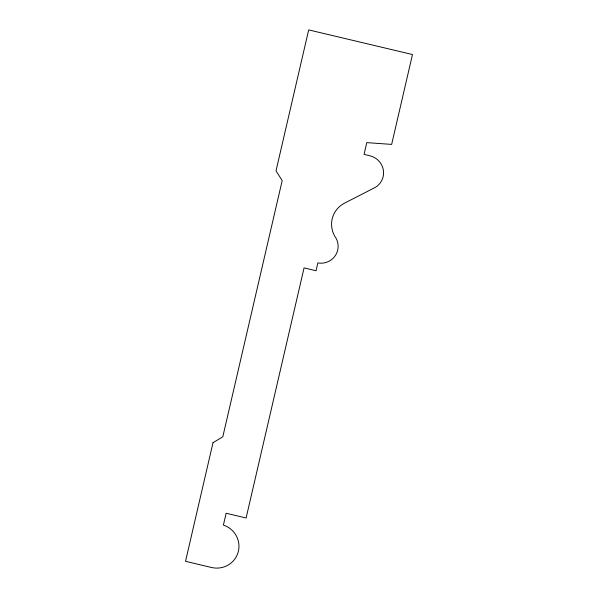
<?xml version="1.0" encoding="UTF-8"?>
<svg xmlns="http://www.w3.org/2000/svg" width="598" height="598" viewBox="0 0 598 598"><rect width="100%" height="100%" fill="white"/><g stroke="black" fill="none" stroke-linecap="round" stroke-linejoin="round"><path stroke-width="0.9" d="M213.008 442.714L185.522 561.32L211.468 567.48A22.575 22.051 19.7 0 0 238.161 552.171A22.575 22.051 19.7 0 0 223.405 525.059L226.141 513.248L246.107 517.988L304.061 267.904L316.043 270.745L317.852 262.933A17.469 17.073 19.7 0 0 334.805 256.348A17.469 17.073 19.7 0 0 336.166 238.415A24.712 24.144 19.7 0 1 344.321 203.253L375.335 187.376A17.641 17.237 19.7 0 0 383.355 170.041A17.641 17.237 19.7 0 0 370.072 155.846L364.077 154.344L366.791 142.623L391.653 144.402L412.478 54.53L308.688 29.9L276.014 170.864L282.189 180.574L222.807 436.794L213.008 442.714"/></g></svg>
